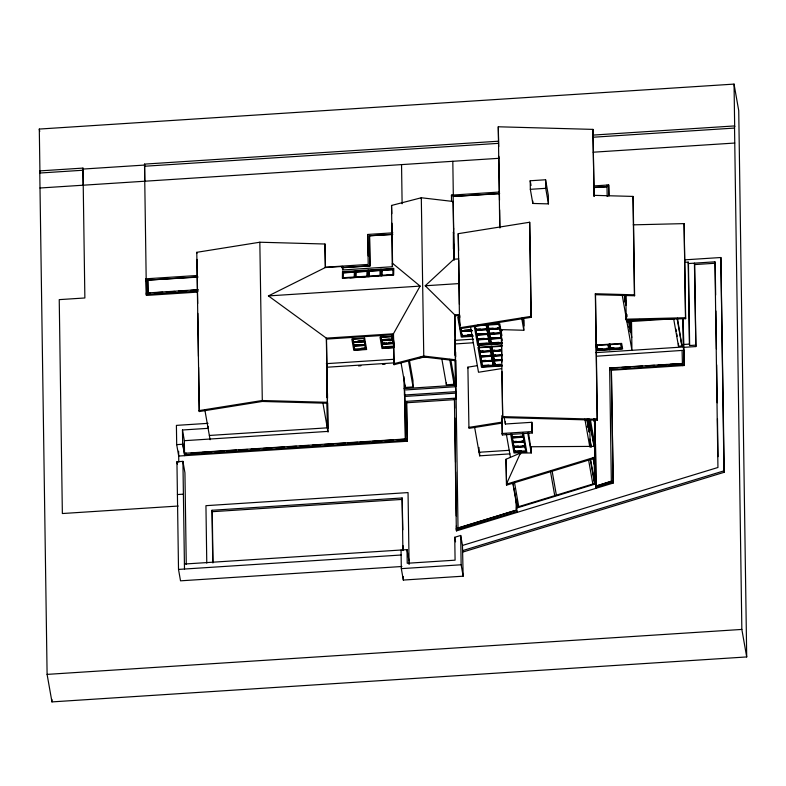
<?xml version="1.0" encoding="UTF-8"?>
<svg xmlns="http://www.w3.org/2000/svg" width="786" height="786" viewBox="0 0 786 786"><rect width="100%" height="100%" fill="white"/><g stroke="black" fill="none" stroke-linecap="round" stroke-linejoin="round"><path stroke-width="1.18" d="M392.519 266.513L392.391 263.202L420.107 286.104L393.422 333.795L326.337 338.137L268.429 295.919L325.316 267.545L342.617 266.425L342.549 269.962L392.322 266.739L391.546 205.451L421.306 197.758L453.08 201.471L453.247 202.424M342.735 269.736L342.617 266.425M343.315 278.244L343.354 272.182L354.466 271.465L354.555 272.182L343.453 272.899L343.354 272.182M354.466 271.465L354.358 277.016L343.246 277.733M355.203 277.527L355.331 270.836M356.137 277.419L356.176 271.347L367.288 270.63L367.376 271.357L356.264 272.074M367.288 270.63L367.17 276.181L356.068 276.898M367.239 276.701L367.347 271.15L356.245 271.868M368.015 276.701L368.153 270.011M368.948 276.593L368.988 270.522L380.1 269.804L380.198 270.522L369.086 271.249L368.978 276.8M380.1 269.804L379.992 275.355L368.88 276.073M380.837 275.866L380.964 269.176M393.079 270.217L392.921 268.969L381.809 269.696L381.701 275.247L392.813 274.52M381.8 275.965L381.878 270.207L392.99 269.49M392.902 275.247L392.921 268.969M458.012 527.937L454.898 315.795L454.73 314.842L425.236 285.77L453.925 259.223L458.818 258.908M594.442 446.379L595.12 458.12L506.557 485.149L506.017 459.25L520.479 453.031L531.277 452.962L530.982 446.753L594.442 446.379L594.609 447.332M512.757 482.85L517.05 507.157L594.54 483.508L594.157 457.255M516.962 512.433L516.206 508.159L595.405 483.989L594.452 419.017M459.211 527.819L516.775 510.006L456.312 528.457L456.479 529.4M682.327 363.496L609.641 367.966L611.341 481.396L596.004 486.072L613.001 480.639L613.168 481.582M613.188 483.066L611.37 369.282L613.188 483.066L456.499 530.884L456.332 529.941L516.795 511.49L516.775 510.006M613.021 482.123L595.985 487.32L595.022 418.771M184.415 564.034L407.03 549.63L407.227 563.267L455.084 560.172L454.75 537.28L460.704 535.462L462.473 545.445L463.151 576.187L403.326 580.058L401.322 568.642L401.047 550.023M462.473 545.445L717.942 467.483L714.936 261.826L688.448 263.536L688.192 262.111L684.606 262.347M462.541 550.642L723.975 470.853L720.86 257.513L684.812 259.842M462.797 552.067L724.23 472.278L720.86 257.513M393.855 363.741L423.615 356.048L455.389 359.762L455.556 360.705L423.782 357.001L394.032 364.694L393.422 333.795L394.032 364.694M208.074 426.336L208.103 428.331L182.46 429.991L184.346 440.691L327.909 431.396L326.504 339.09L326.337 338.137L327.448 403.257L262.308 401.459L199.261 411.55L196.785 252.316L259.832 242.226L324.972 244.014L325.463 267.319M529.676 222.242L531.051 316.365L459.604 327.791L458.228 233.678L529.676 222.242L531.218 317.308L459.771 328.745L459.574 315.304M199.094 410.597L262.141 400.516L327.281 402.304M502.519 423.015L468.947 428.36L467.896 367.16L477.24 365.667M501.507 368.605L478.507 372.259L470.431 326.465M468.78 427.407L502.352 422.062M39.752 170.896L39.929 171.839L39.3 129.061L734.045 84.102L738.732 110.659L746.7 656.939L51.955 701.898L47.101 674.388L39.752 170.896L82.972 168.096L83.228 185.211M197.09 292.137L146.422 295.418L144.506 164.117L498.255 141.225M592.516 135.123L734.507 125.937L734.674 126.88L734.045 84.102M83.139 169.049L144.673 165.06L144.752 181.222M39.791 173.028L83.011 170.238M144.536 166.249L498.295 143.357M592.546 137.265L734.537 128.069M40.007 188.001L499.198 158.291M593.175 152.209L734.753 143.042M530.206 180.76L545.592 179.768L548.333 195.331L548.461 203.888L532.82 203.456L530.334 189.318L530.206 180.76L531.041 185.476M530.334 189.318L545.71 188.326L548.461 203.888M451.537 201.187L451.449 195.134L499.542 192.03M593.548 185.948L608.688 184.965L608.993 195.685M499.572 193.454L453.178 196.451L499.611 193.69M593.568 187.373L607.038 186.734L593.607 187.608M325.483 267.191L368.202 264.43L367.769 234.454L392.833 232.833M341.9 267.8L369.98 265.982L369.499 235.771L392.646 234.267M369.499 235.771L392.695 234.513M146.422 295.418L146.019 278.804L197.296 275.493M197.807 276.878L146.049 280.229L146.216 281.182M341.861 267.564L369.931 265.747M150.421 293.011L147.984 293.168L147.748 280.121L197.846 277.124M343.423 272.693L354.535 271.976L354.427 277.527L349.976 277.812M369.056 271.042L380.169 270.315M381.908 270.413L393.01 269.696M361.688 277.055L366.129 276.77M373.399 276.299L378.95 275.945M386.211 275.473L390.652 275.188M197.993 289.69L146.235 293.04L146.402 293.993M154.085 292.775L162.633 292.215M166.298 291.979L174.836 291.429M178.501 291.193L187.048 290.633M190.713 290.398L198.033 289.926M146.255 294.465L198.131 291.105M683.034 318.792L683.908 347.343L695.875 346.567L694.431 263.153L694.677 264.577L715.191 263.251L715.653 295.074M268.429 295.919L420.107 286.104M425.236 285.77L459.417 283.559M459.594 314.528L454.73 314.842L455.389 359.762M454.898 315.795L459.761 315.481M460.095 316.945L457.766 317.092L461.284 337.056L472.936 336.3M477.642 325.227L499.778 323.803L501.851 335.543M499.198 324.598L499.808 328.076L488.705 328.794L487.89 324.156L487.9 325.05L499.012 324.333L501.949 341.026M475.884 329.265L480.325 328.98M488.695 328.43L493.146 328.145M497.587 327.86L499.808 327.713M326.504 339.09L393.59 334.748M464.516 330.189L471.178 329.756M471.187 330.11L461.185 330.759L460.783 328.509M471.227 330.356L461.225 331.004L462.04 335.632L472.042 334.983M475.894 330.159L487.006 329.432M488.715 329.324L499.817 328.607M626.658 320.364L640.089 319.489M461.195 331.299L472.298 330.582M475.933 330.395L487.045 329.678M488.754 329.56L499.867 328.843M461.235 331.535L472.347 330.818M380.925 337.41L392.037 336.693L393.914 347.392L382.811 348.11L380.915 336.526L382.153 343.561L393.265 342.843L392.666 339.454L381.554 340.171M626.914 321.788L674.526 318.703M628.102 322.211L628.702 321.936M629.173 322.24L630.234 322.172L630.411 331.682M629.213 322.476L630.284 322.407M357.758 341.173L364.429 340.751L364.468 341.812L353.366 342.539L353.317 341.468M389.296 339.139L381.515 339.64L381.564 340.711L392.676 339.994M357.797 341.36L364.458 340.928M381.554 339.817L391.546 339.169M364.429 341.104L353.327 341.822L352.914 339.503M381.524 339.994L392.636 339.277L392.018 335.799L392.037 336.693M476.719 334.021L482.27 333.657M489.54 333.185L493.981 332.9M353.327 342.352L364.439 341.635M381.534 340.535L392.636 339.817M467.591 334.915L472.032 334.63M487.831 333.657L476.719 334.374L475.923 329.855L487.035 329.137L487.634 332.527M476.729 334.905L487.841 334.188M489.55 334.079L500.662 333.362M476.768 335.15L487.88 334.423M489.59 334.315L500.702 333.598M460.596 328.263L462.06 336.526L473.162 335.809M630.5 326.013L631.138 325.974L631.158 327.398L630.519 327.438L630.048 324.765M628.898 326.73L629.576 326.927L628.938 326.966M388.834 342.421L391.055 342.274M353.946 345.034L359.497 344.671M384.374 343.06L382.143 343.207L382.192 344.278L393.305 343.561L393.275 342.126M388.815 342.775L393.255 342.49M353.975 345.211L361.757 344.71M382.183 343.384L386.624 343.099M388.844 342.951L393.285 342.667M353.955 345.388L365.058 344.671L364.468 341.281L353.356 341.998L354.594 349.043L365.706 348.326L365.294 346.007M353.985 345.565L365.097 344.848M393.295 343.02L382.183 343.737L382.792 347.216L393.904 346.498L393.501 344.18M353.955 345.919L365.097 345.378L353.995 346.095L353.936 344.494M382.163 344.101L393.265 343.374M477.554 338.766L484.225 338.344M490.376 337.941L495.927 337.577M454.956 355.341L454.74 340.367L473.536 339.149M477.574 339.66L488.676 338.943M490.385 338.835L501.497 338.118M477.613 339.896L488.715 339.179M490.425 339.071L501.537 338.353M361.255 348.257L365.696 347.962L365.716 349.21L354.614 349.937L352.727 339.238L363.83 338.52L365.716 349.21M385.012 346.714L392.794 346.213M393.668 347.766L382.016 348.522L380.002 337.115L392.823 336.28L394.228 344.268M472.995 342.784L455.369 343.934L454.74 340.367M478.419 343.639L487.3 343.069M492.341 342.745L499.012 342.313M502.352 342.45L491.24 343.168L490.425 338.54L501.527 337.813L501.94 340.132M489.54 344.17L486.19 325.158L475.078 325.876L478.428 344.887L489.54 344.17L489.521 342.922M487.9 325.05L491.25 344.062L502.362 343.344M502.136 343.836L477.662 345.418L474.145 325.453M502.411 345.742L477.996 347.324L481.513 367.288L502.274 365.942M478.939 347.746L490.042 347.019L493.402 366.04L482.29 366.757L478.92 346.852M501.448 350.084L492.557 350.654L491.741 346.027L491.751 346.911L501.753 346.262M483.066 350.91L479.735 351.126L479.794 352.619M487.507 350.625L490.847 350.409L490.906 351.892M492.557 350.301L494.777 350.153M499.218 349.868L501.439 349.721M479.745 351.489L490.847 350.762L490.238 347.294M479.784 351.725L490.886 351.008L491.741 356.648M501.488 350.32L492.596 350.89L493.392 355.41L502.283 354.83M479.745 352.02L490.857 351.303M492.567 351.195L501.458 350.615M479.794 352.256L490.896 351.538M492.606 351.43L501.497 350.851M596.014 345.064L621.647 343.403L622.63 348.984L596.996 350.644L596.21 346.174M609.769 344.651L620.881 343.934L621.697 348.571L610.584 349.289L609.759 343.757L610.575 348.395L621.687 347.677L621.068 344.199M419.724 357.492L426.906 357.031M326.347 363.663L394.012 359.281M418.948 357.669L426.267 357.198M483.911 355.665L480.57 355.881L480.629 357.365M489.462 355.311L491.682 355.164M493.392 355.056L495.612 354.908M480.58 356.235L491.692 355.518M480.619 356.48L491.731 355.753L492.576 361.403M502.323 355.075L493.441 355.645L494.237 360.165L502.008 359.664M602.194 348.581L597.753 348.866L597.773 350.114L608.875 349.397L608.865 348.503L597.753 349.22L596.938 344.592M606.635 348.296L608.855 348.149M610.565 348.041L613.905 347.825M619.456 347.461L621.677 347.324L621.697 348.571M480.59 356.775L491.692 356.058M493.402 355.94L502.293 355.37M480.629 357.011L491.741 356.294M493.451 356.186L502.333 355.606M394.641 362.847L326.976 367.229L326.554 364.851M683.407 344.494L689.391 344.111L689.646 345.535L695.62 345.142M358.524 365.903L360.941 365.745M382.684 364.34L385.101 364.183M673.681 318.89L678.495 346.223L681.914 346.007L677.473 318.192M595.886 352.639L683.211 346.99L683.967 351.263M485.856 360.352L481.415 360.636L481.474 362.12M494.227 359.811L497.558 359.595M492.527 360.273L481.415 360.99L478.92 346.498M502.058 359.9L494.276 360.401L495.092 365.038L501.763 364.606M481.425 361.531L492.537 360.813M494.247 360.695L502.018 360.194M481.464 361.766L492.576 361.049M494.286 360.931L502.058 360.43M682.464 365.637L682.091 350.428L683.8 350.32L684.174 365.529L611.537 370.226M596.564 356.205L682.091 350.428M488.931 365.077L482.27 365.51L482.29 366.757M495.092 364.675L500.643 364.321M491.751 346.911L495.111 365.922L501.773 365.5M618.16 367.651L609.641 367.966M621.795 367.416L630.264 366.865M633.899 366.63L642.368 366.089M646.004 365.854L654.483 365.303M658.108 365.068L666.587 364.517M670.212 364.282L678.691 363.731M684.007 364.576L609.71 369.626M400.988 362.493L405.389 387.449L413.082 386.948L412.984 380.532L409.418 360.332M441.791 358.652L446.409 384.796L454.092 384.295L454.003 377.879L450.859 360.057M403.945 376.622L404.122 388.598L455.399 385.287L456.165 398.826M404.122 388.598L404.368 390.023L455.644 386.712M404.368 390.023L404.446 395.014L455.723 391.703M404.446 395.014L404.692 396.449L455.968 393.128M404.692 396.449L404.77 401.44L456.047 398.119M208.025 423.34L176.408 425.383L176.693 444.64L178.697 456.047L407.295 441.251L406.559 401.803L404.849 401.911L405.438 439.227L396.861 439.777M456.332 529.941L454.416 398.708L456.126 398.59M406.726 402.756L454.583 399.652L454.711 408.219M209.351 435.464L327.281 427.83L326.917 402.403M176.693 444.64L182.666 444.247L184.681 455.664M504.111 416.885L505.369 424.008L531.857 422.298L532.25 432.998L502.333 434.933L501.822 415.676M587.388 421.758L588.881 421.66L589.019 430.934M587.132 426.366L588.193 426.297L589.107 432.123L588.92 419.046M182.647 442.823L184.533 453.522L186.203 453.168M191.145 453.09L199.713 452.54M202.159 452.382L211.955 451.744M214.411 451.586L224.207 450.958M226.653 450.791L236.448 450.162M238.895 450.005L247.472 449.445M251.147 449.209L259.714 448.659M263.389 448.413L271.966 447.863M275.631 447.627L284.208 447.067M287.882 446.831L296.45 446.281M300.124 446.045L308.702 445.485M312.376 445.249L320.943 444.689M324.618 444.454L333.185 443.903M336.86 443.668L345.437 443.108M347.884 442.95L357.679 442.312M360.126 442.154L369.921 441.526M372.377 441.368L382.173 440.73M384.619 440.573L393.187 440.022M502.087 433.499L531.994 431.563L532.25 432.998M407.295 441.251L407.128 440.307L184.514 454.711L184.494 453.286L407.099 438.873L407.266 439.826M512.207 436.81L515.537 436.594M519.978 436.309L523.319 436.092L523.378 437.576M512.217 437.704L523.329 436.987M512.256 437.94L523.368 437.222M401.911 566.5L180.525 580.825L178.51 569.418L176.938 461.755L182.922 461.362L184.936 472.769L186.272 564.446M513.042 441.565L516.373 441.349M521.933 440.985L524.154 440.848M524.154 441.201L513.052 441.919L512.256 437.409L523.358 436.682L524.213 442.331M513.052 442.459L524.164 441.742M513.101 442.695L524.203 441.978M513.877 446.32L518.328 446.035M522.769 445.741L524.989 445.603M513.897 447.205L525.009 446.487M513.936 447.45L525.048 446.733M509.299 450.309L479.038 452.264L478.969 447.46M589.48 419.37L593.97 444.827L594.825 444.778L590.433 419.822M514.742 451.193L521.403 450.761M511.607 434.579L514.761 452.441L525.863 451.714L525.854 450.466M474.567 426.896L479.666 455.831L509.927 453.876M177.42 494.551L183.393 494.158M178.206 506.037L62.359 513.533L59.235 299.633L84.868 297.973L82.972 168.096M212.76 562.648L211.994 510.271L402.127 497.97L402.825 529.843M211.994 510.271L212.249 511.696L402.383 499.395M518.102 506.832L518.75 506.636L514.466 482.329M178.51 569.418L401.115 555.014M401.322 568.642L461.136 564.78L463.151 576.187M47.101 674.388L741.846 629.429L746.7 656.939M633.221 224.845L684.115 223.617L685.657 318.684L626.275 320.128L625.754 295.182M626.108 319.175L685.49 317.731L685.657 318.684M499.739 226.967L498.285 126.782L592.949 129.385L594.078 196.294L592.949 129.385M593.911 195.341L632.995 196.421L633.162 197.374L634.597 295.762L595.513 294.691L595.346 293.738L634.43 294.819L634.597 295.762M595.513 294.691L597.34 420.176L502.676 417.572L501.242 329.629L523.82 330.258L523.643 318.035M501.242 329.629L501.409 330.582L502.274 330.611M502.509 416.619L597.173 419.233L597.34 420.176M714.936 261.826L715.191 263.251M723.975 470.853L724.23 472.278M677.1 318.674L681.914 346.007M675.94 329.108L676.363 331.486M676.785 333.863L677.198 336.241M607.146 186.027L606.979 185.074L607.185 196.51M630.264 320.983L631.138 325.974M630.117 320.835L631.158 327.398M628.79 320.659L631.757 337.469M622.129 294.662L631.944 350.31L631.512 320.835M608.836 344.229L609.818 349.819M608.256 345.025L608.659 347.343M608.875 349.397L608.059 344.759L596.947 345.476L597.773 350.114M593.607 418.899L594.029 421.247L593.99 418.869M588.557 419.193L588.881 421.66M595.12 458.12L594.943 457.167L506.38 484.196L520.479 453.031L520.646 453.984M586.936 419.164L587.437 422.613L587.378 419.046M589.962 439.06L591.386 447.165M593.224 457.58L594.245 463.367M589.981 440.494L591.003 446.281M593.037 457.855L594.265 464.791M584.882 419.105L589.697 446.409M595.405 483.989L596.152 488.263M590.64 459.918L594.511 481.906M590.257 459.201L594.54 483.508M588.547 459.722L592.841 484.029M498.285 126.782L498.727 146.628M531.051 316.365L531.218 317.308M552.086 470.853L556.38 495.151M550.455 471.354L554.739 495.652M522.808 317.996L523.221 320.315L523.191 317.996M522.729 318.153L523.319 321.503L523.26 317.937M521.707 318.251L523.82 330.258M528.457 432.418L531.346 451.842M527.691 432.634L531.277 452.962M523.496 433.351L526.807 452.137L513.985 452.972L510.674 434.177M522.71 432.978L523.319 436.446L512.207 437.163L511.598 433.695M522.719 433.862L525.863 451.714M512.236 436.515L512.266 438.293M513.081 441.27L513.101 443.049M513.916 446.026L513.946 447.804M506.312 433.941L510.438 457.354M486.956 324.628L490.484 344.592M490.818 346.488L494.335 366.453M486.377 325.424L486.996 328.902L475.884 329.619L475.275 326.141M513.14 483.488L513.553 485.807M513.965 488.116L516.815 504.317M506.017 459.25L506.557 485.149M479.116 346.793L479.529 349.171M451.449 195.134L451.616 196.087M458.228 233.678L458.631 250.518M453.571 228.421L453.689 229.139M453.64 233.413L453.384 231.988L453.404 248.995M467.896 367.16L468.063 368.103M460.979 328.44L461.392 330.818M458.69 316.62L459.505 321.258M458.7 317.515L460.164 325.768M421.473 198.711L421.306 197.758L423.782 357.001M449.7 359.34L454.092 384.295M454.416 398.708L454.583 399.652M454.75 537.28L455.556 541.849M391.546 205.451L391.821 213.625M408.465 360.803L413.082 386.948M404.77 401.44L404.898 402.147M367.769 234.454L368.231 255.961M367.966 247.944L368.133 248.887M407.03 549.63L409.034 561.037M322.81 402.461L328.037 432.113M262.308 401.459L259.832 242.226M196.785 252.316L196.952 253.259M204.851 409.919L210.108 439.738M144.506 164.117L144.673 165.06M146.019 278.804L146.186 279.757M176.938 461.755L177.341 464.035M39.3 129.061L39.722 131.478M381.809 269.696L381.976 270.934M368.988 270.522L369.155 271.76M356.176 271.347L356.333 272.595M734.507 125.937L741.846 629.429M715.889 310.991L716.439 348.945M716.675 364.851L717.225 402.805M717.461 418.722L718.011 456.666M694.677 264.577L695.875 346.567M688.448 263.536L689.646 345.535M688.192 262.111L689.391 344.111M684.115 223.617L685.49 317.731M683.908 347.343L684.174 365.529M682.808 319.067L683.211 346.99M678.456 343.374L678.495 346.223M632.995 196.421L634.43 294.819M630.372 321.022L630.421 324.5M630.529 331.721L630.46 327.084L630.097 331.751M630.008 321.405L630.038 323.724M629.596 322.211L629.665 326.848M629.448 320.894L629.576 326.927M629.183 323.4L629.242 326.878M626.806 314.498L626.845 316.935M626.57 314.292L626.609 316.719M625.99 300.989L626.049 304.634M626.187 314.341L626.226 316.768M626.245 317.986L626.275 320.128M625.597 294.691L625.754 305.39L624.772 294.927M625.518 294.927L625.656 304.202M624.673 294.927L624.762 299.8M624.467 296.155L624.556 301.952M608.688 184.965L608.845 195.96M610.555 347.147L610.584 349.289M595.346 293.738L597.173 419.233M595.149 419.478L595.405 436.613M595.513 443.952L596.102 484.333M593.97 444.827L594 446.252L589.303 419.636L589.353 423.3M589.726 419.4L590.139 447.43M589.421 419.871L589.48 423.467M588.095 419.341L588.193 426.297M587.997 419.282L588.125 426.533M587.81 421.728L587.899 427.525M545.592 179.768L545.71 188.326M532.79 201.019L532.82 203.456M531.857 422.298L531.994 431.563M523.771 319.863L523.859 325.974M524.979 445.063L525.048 447.087M524.144 440.307L524.174 442.096M517.021 505.477L517.05 507.157M516.667 500.584L516.795 509.033M516.097 500.879L516.206 508.159M514.732 450.299L514.761 452.441M505.329 421.571L505.369 424.008M498.864 156.345L499.503 200.076M499.641 209.793L499.916 228.019M501.409 330.582L501.871 362.061M502.008 371.739L502.676 417.572M502.097 418.29L502.333 434.933M500.633 331.938L500.702 333.952M499.798 327.182L499.867 329.196M495.072 363.79L495.111 365.922M494.217 359.271L494.286 361.295M493.382 354.515L493.451 356.539M493.382 364.792L493.402 366.04M492.547 349.77L492.616 351.784M491.23 342.814L491.25 344.062M490.415 338.176L490.435 339.424M490.366 337.41L490.395 339.188M489.531 332.655L489.599 334.669M488.686 327.9L488.754 329.924M488.666 338.049L488.725 339.532M487.87 333.539L487.89 334.787M487.035 328.784L487.045 330.032M478.399 342.755L478.428 344.887M479.617 452.225L479.666 455.831M477.544 338.235L477.613 340.259M476.748 333.716L476.778 335.504M476.709 333.48L476.738 335.268M475.874 328.725L475.943 330.749M462.021 334.384L462.06 336.526M461.176 329.874L461.235 331.889M458.769 260.294L459.417 304.3M460.704 535.462L461.136 564.78M452.815 161.287L453.306 194.781M454.033 244.358L454.102 249.201M455.595 351.961L455.674 356.844M455.723 360.499L456.096 386.123M453.158 195.026L454.092 260.176L453.08 201.471M455.025 360.126L455.399 385.287M454.848 418.014L455.497 462.08M455.634 471.875L456.283 515.94M456.42 525.736L456.499 530.884M446.369 382.654L446.409 384.796M409.093 564.446L408.042 492.586L205.942 505.673L206.777 563.12M406.559 401.803L407.128 440.307M405.36 385.307L405.389 387.449M401.548 164.608L402.118 203.78M404.741 391.261L405.438 439.227M403.061 545.681L403.13 550.554M402.127 497.97L402.894 550.347M403.277 576.649L403.326 580.058M393.904 346.145L393.914 347.392M391.968 223.244L392.558 264.155M382.792 346.862L382.811 348.11M369.538 236.006L369.98 265.982M365.058 344.307L365.097 345.378M354.594 348.689L354.614 349.937M327.477 393.364L327.546 398.207M327.615 403.051L327.988 428.478M324.972 244.014L325.316 267.545M326.573 379.402L326.838 397.559M212.249 511.696L212.996 562.855M197.04 259.4L197.689 303.573M197.826 313.388L198.455 356.333M198.622 367.376L199.261 411.55M184.346 440.691L184.533 453.522M182.46 429.991L182.666 444.247M182.922 461.362L184.494 569.025M178.628 451.233L178.786 462.158M147.797 280.356L147.984 293.168M51.915 699.442L51.955 701.898M342.509 271.671L342.382 278.352L393.658 275.041L393.786 268.35L342.509 271.671M499.857 328.312L488.745 329.029L489.54 333.549L500.653 332.822L499.857 328.312M364.625 338.108L351.804 338.933L353.818 350.34L366.64 349.515L364.625 338.108M487.87 333.893L476.768 334.61L477.564 339.13L488.666 338.412L487.87 333.893M500.692 333.067L489.58 333.785L490.376 338.294L501.488 337.577L500.692 333.067M488.715 338.648L477.603 339.365L478.419 344.003L489.531 343.276L488.715 338.648M492.567 360.509L481.454 361.226L482.28 365.863L493.382 365.146L492.567 360.509M524.203 441.437L513.091 442.154L513.887 446.674L524.999 445.957L524.203 441.437M525.038 446.193L513.926 446.91L514.742 451.547L525.854 450.83L525.038 446.193"/></g></svg>
